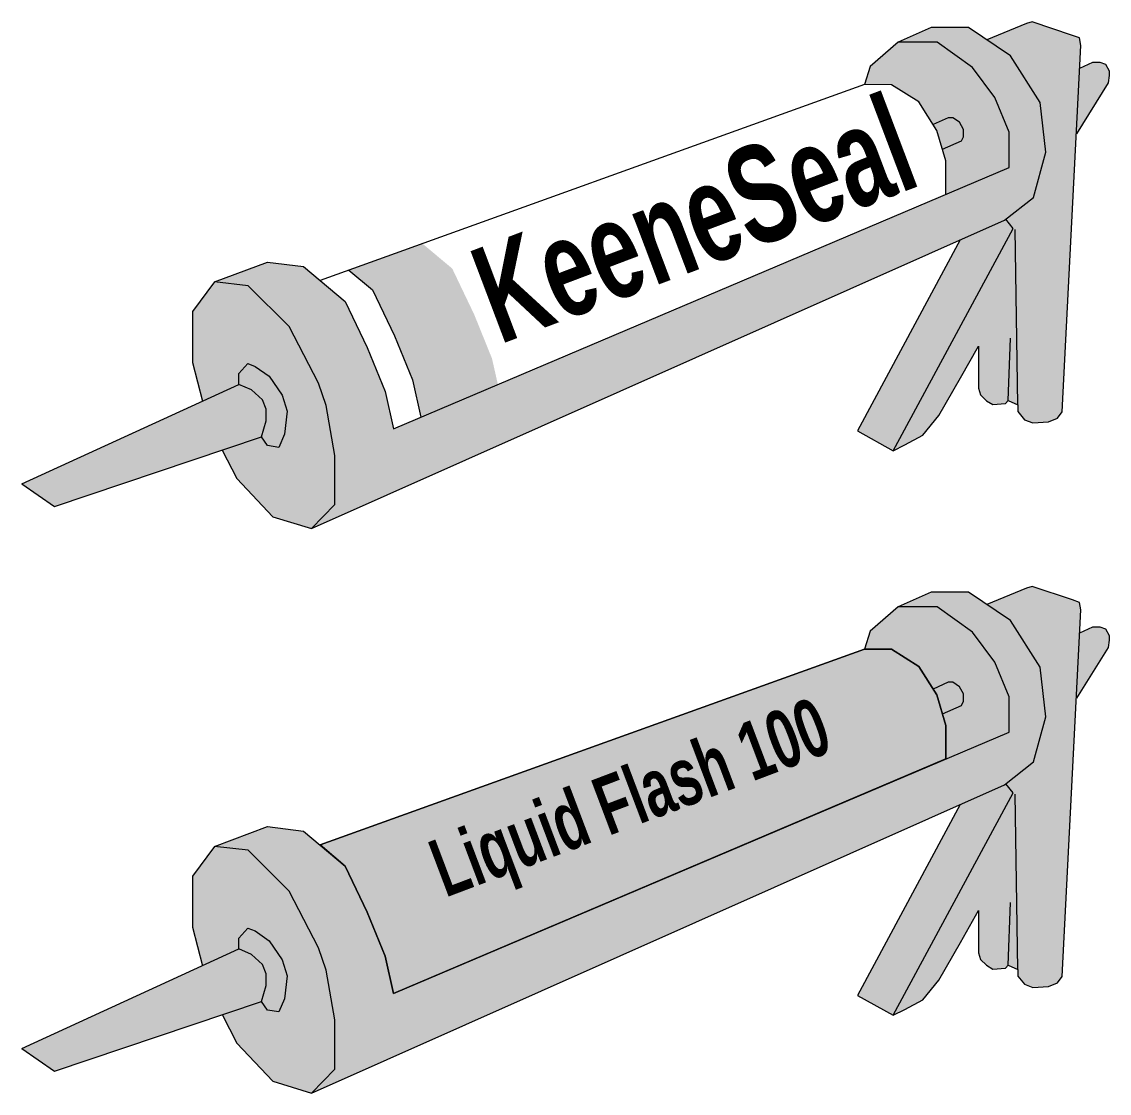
# Model space of a CAD drawing. Header units: inches. Extents: x -441 to 7, y -96 to 2.
# Drawn here: x 6.2154 to 6.5215, y 0.3336 to 0.635 of the extents above; entities that cross this region are included whole.
import ezdxf

# ---------------------------------------------------------------- set-up
doc = ezdxf.new("R2010")
doc.units = ezdxf.units.IN
doc.header["$MEASUREMENT"] = 0
doc.layers.add('Vector Picture Geometry', color=6, linetype='Continuous', lineweight=0)
doc.styles.add('GENERATED_STYLE_8', font='ARIALNB.TTF', dxfattribs={"width": 0.8})

msp = doc.modelspace()

# ---------------------------------------------------------------- hatches: boundary and pattern name
at = {"layer": 'Vector Picture Geometry'}
h = msp.add_hatch(color=164, dxfattribs=at)
h.dxf.hatch_style = 1
h.paths.add_polyline_path([(6.49201, 0.57923), (6.50015, 0.58562), (6.50361, 0.59833), (6.50201, 0.61228), (6.49364, 0.62545), (6.48181, 0.63342), (6.4713, 0.63342), (6.46203, 0.62932), (6.47299, 0.62932), (6.48295, 0.62214), (6.48928, 0.61372), (6.4933, 0.604), (6.4933, 0.59404), (6.32002, 0.52052), (6.31765, 0.53101), (6.31265, 0.54337), (6.30646, 0.55632), (6.29473, 0.56615), (6.28459, 0.56744), (6.26966, 0.56184), (6.27916, 0.56078), (6.29071, 0.54932), (6.29897, 0.53334), (6.3011, 0.52704), (6.30356, 0.51305), (6.30356, 0.49922), (6.29693, 0.49243)])
h.paths.add_polyline_path([(6.30356, 0.51305), (6.3011, 0.52704), (6.29897, 0.53334), (6.29071, 0.54932), (6.27916, 0.56078), (6.26966, 0.56184), (6.26344, 0.55349), (6.26344, 0.53918), (6.26626, 0.5283), (6.27654, 0.53301), (6.27654, 0.53607), (6.27905, 0.53888), (6.28107, 0.53809), (6.28503, 0.53535), (6.28873, 0.52994), (6.29011, 0.5255), (6.28935, 0.51903), (6.28778, 0.5153), (6.28454, 0.51581), (6.28285, 0.51828), (6.27178, 0.51455), (6.27597, 0.5065), (6.28612, 0.49578), (6.29693, 0.49243), (6.30356, 0.49922)])
h.paths.add_polyline_path([(6.51349, 0.62839), (6.51308, 0.63051), (6.51115, 0.6312), (6.49974, 0.63504), (6.49816, 0.63454), (6.48697, 0.62994), (6.49364, 0.62545), (6.50201, 0.61228), (6.50361, 0.59833), (6.50015, 0.58562), (6.49237, 0.57951), (6.49441, 0.57691), (6.46064, 0.51437), (6.4639, 0.51598), (6.46896, 0.51873), (6.47352, 0.52425), (6.47955, 0.53483), (6.48468, 0.5438), (6.48468, 0.53194), (6.48523, 0.53009), (6.48691, 0.52843), (6.48866, 0.52738), (6.49225, 0.52762), (6.49303, 0.52848), (6.49577, 0.52727), (6.49577, 0.52538), (6.49762, 0.52308), (6.49998, 0.52216), (6.50437, 0.52244), (6.50692, 0.52349), (6.5082, 0.52527)])
h.paths.add_polyline_path([(6.49441, 0.57691), (6.49237, 0.57951), (6.49201, 0.57923), (6.47952, 0.57367), (6.45057, 0.51997), (6.46064, 0.51437)], flags=17)
h.paths.add_polyline_path([(6.29011, 0.5255), (6.28873, 0.52994), (6.28503, 0.53535), (6.28107, 0.53809), (6.27905, 0.53888), (6.27654, 0.53607), (6.27654, 0.53301), (6.28006, 0.53146), (6.28317, 0.52867), (6.28424, 0.52606), (6.28424, 0.52278), (6.28285, 0.51828), (6.28454, 0.51581), (6.28778, 0.5153), (6.28935, 0.51903)], flags=17)
h.paths.add_polyline_path([(6.49201, 0.42039), (6.50015, 0.42678), (6.50361, 0.43949), (6.50201, 0.45344), (6.49364, 0.46661), (6.48181, 0.47458), (6.4713, 0.47458), (6.46203, 0.47048), (6.47299, 0.47048), (6.48295, 0.4633), (6.48928, 0.45488), (6.4933, 0.44516), (6.4933, 0.43519), (6.32002, 0.36168), (6.31765, 0.37217), (6.31265, 0.38453), (6.30646, 0.39748), (6.29936, 0.40343), (6.29473, 0.40731), (6.28459, 0.4086), (6.26966, 0.403), (6.27916, 0.40193), (6.29071, 0.39048), (6.29897, 0.3745), (6.3011, 0.3682), (6.30356, 0.35421), (6.30356, 0.34038), (6.29693, 0.33359)])
h.paths.add_polyline_path([(6.30356, 0.35421), (6.3011, 0.3682), (6.29897, 0.3745), (6.29071, 0.39048), (6.27916, 0.40193), (6.26966, 0.403), (6.26344, 0.39465), (6.26344, 0.38033), (6.26626, 0.36946), (6.27654, 0.37417), (6.27654, 0.37722), (6.27905, 0.38004), (6.28107, 0.37924), (6.28503, 0.3765), (6.28873, 0.3711), (6.29011, 0.36666), (6.28935, 0.36019), (6.28778, 0.35646), (6.28454, 0.35696), (6.28285, 0.35944), (6.27178, 0.35571), (6.27597, 0.34766), (6.28612, 0.33694), (6.29693, 0.33359), (6.30356, 0.34038)])
h.paths.add_polyline_path([(6.49441, 0.41807), (6.49237, 0.42067), (6.49201, 0.42039), (6.47952, 0.41483), (6.45057, 0.36113), (6.46064, 0.35552)], flags=17)
h.paths.add_polyline_path([(6.51349, 0.46955), (6.51308, 0.47167), (6.51115, 0.47236), (6.49974, 0.4762), (6.49816, 0.4757), (6.48697, 0.4711), (6.49364, 0.46661), (6.50201, 0.45344), (6.50361, 0.43949), (6.50015, 0.42678), (6.49237, 0.42067), (6.49441, 0.41807), (6.46064, 0.35552), (6.4639, 0.35713), (6.46896, 0.35989), (6.47352, 0.3654), (6.47955, 0.37598), (6.48468, 0.38496), (6.48468, 0.3731), (6.48523, 0.37125), (6.48691, 0.36959), (6.48866, 0.36853), (6.49225, 0.36878), (6.49303, 0.36964), (6.49577, 0.36842), (6.49577, 0.36654), (6.49762, 0.36424), (6.49998, 0.36332), (6.50437, 0.3636), (6.50692, 0.36465), (6.5082, 0.36643)])
h = msp.add_hatch(color=254, dxfattribs=at)
h.dxf.hatch_style = 1
h.paths.add_polyline_path([(6.48928, 0.61372), (6.48295, 0.62214), (6.47299, 0.62932), (6.46203, 0.62932), (6.45416, 0.62245), (6.45256, 0.61736), (6.46017, 0.61732), (6.46785, 0.61251), (6.47186, 0.60613), (6.47615, 0.60804), (6.47747, 0.60804), (6.47935, 0.60677), (6.48046, 0.60477), (6.48046, 0.60269), (6.4799, 0.60155), (6.4745, 0.59916), (6.47549, 0.59588), (6.47549, 0.58648), (6.4933, 0.59404), (6.4933, 0.604)])
h.paths.add_polyline_path([(6.48046, 0.60477), (6.47935, 0.60677), (6.47747, 0.60804), (6.47615, 0.60804), (6.47186, 0.60613), (6.4729, 0.60447), (6.4745, 0.59916), (6.4799, 0.60155), (6.48046, 0.60269)], flags=17)
h.paths.add_polyline_path([(6.52119, 0.61788), (6.52146, 0.61989), (6.52146, 0.62125), (6.52041, 0.6231), (6.5188, 0.62365), (6.51687, 0.62365), (6.51316, 0.62196), (6.51221, 0.60355)])
h.paths.add_polyline_path([(6.48046, 0.44593), (6.47935, 0.44793), (6.47747, 0.4492), (6.47615, 0.4492), (6.47186, 0.44729), (6.4729, 0.44563), (6.4745, 0.44032), (6.4799, 0.44271), (6.48046, 0.44385)], flags=17)
h.paths.add_polyline_path([(6.4933, 0.44516), (6.48928, 0.45488), (6.48295, 0.4633), (6.47299, 0.47048), (6.46203, 0.47048), (6.45416, 0.46361), (6.45256, 0.45852), (6.46017, 0.45848), (6.46785, 0.45367), (6.47186, 0.44729), (6.47615, 0.4492), (6.47747, 0.4492), (6.47935, 0.44793), (6.48046, 0.44593), (6.48046, 0.44385), (6.4799, 0.44271), (6.4745, 0.44032), (6.47549, 0.43704), (6.47549, 0.42764), (6.4933, 0.43519)])
h.paths.add_polyline_path([(6.52146, 0.46105), (6.52146, 0.46241), (6.52041, 0.46426), (6.5188, 0.46481), (6.51687, 0.46481), (6.51316, 0.46311), (6.51221, 0.44471), (6.52119, 0.45904)])
h.paths.add_polyline_path([(6.28285, 0.35944), (6.28424, 0.36394), (6.28424, 0.36721), (6.28317, 0.36983), (6.28006, 0.37261), (6.27654, 0.37417), (6.21542, 0.34619), (6.22463, 0.33981)])
h.paths.add_polyline_path([(6.28873, 0.3711), (6.28503, 0.3765), (6.28107, 0.37924), (6.27905, 0.38004), (6.27654, 0.37722), (6.27654, 0.37417), (6.28006, 0.37261), (6.28317, 0.36983), (6.28424, 0.36721), (6.28424, 0.36394), (6.28285, 0.35944), (6.28454, 0.35696), (6.28778, 0.35646), (6.28935, 0.36019), (6.29011, 0.36666)])
h.paths.add_polyline_path([(6.28424, 0.52278), (6.28424, 0.52606), (6.28317, 0.52867), (6.28006, 0.53146), (6.27654, 0.53301), (6.21542, 0.50503), (6.22463, 0.49865), (6.28285, 0.51828)])
h = msp.add_hatch(color=30, dxfattribs=at)
h.dxf.hatch_style = 1
h.paths.add_polyline_path([(6.34276, 0.55265), (6.33657, 0.5656), (6.32817, 0.57263), (6.30749, 0.56519), (6.31417, 0.55959), (6.32036, 0.54664), (6.32536, 0.53428), (6.32774, 0.52379), (6.34941, 0.53299), (6.34776, 0.54028)])
h = msp.add_hatch(color=254, dxfattribs=at)
h.dxf.hatch_style = 1
h.paths.add_polyline_path([(6.42325, 0.55164), (6.42321, 0.55166), (6.42212, 0.55437), (6.42103, 0.55708), (6.42095, 0.5571), (6.42086, 0.55713), (6.42, 0.5568), (6.41913, 0.55646), (6.41889, 0.55707), (6.41865, 0.55767), (6.42385, 0.55978), (6.42905, 0.56188), (6.42914, 0.56185), (6.42922, 0.56182), (6.42944, 0.56126), (6.42965, 0.56069), (6.42879, 0.56034), (6.42792, 0.55997), (6.4279, 0.55989), (6.42787, 0.55981), (6.42895, 0.55709), (6.43004, 0.55436), (6.42924, 0.55404), (6.42845, 0.55372), (6.42732, 0.55648), (6.42618, 0.55924), (6.42443, 0.55856), (6.42268, 0.55786), (6.42266, 0.55781), (6.42264, 0.55776), (6.42372, 0.55506), (6.4248, 0.55237), (6.42478, 0.55229), (6.42475, 0.55221), (6.42402, 0.55191), (6.42329, 0.55162)])
h.paths.add_polyline_path([(6.41704, 0.54918), (6.41566, 0.55258), (6.41433, 0.55593), (6.41637, 0.55675), (6.41842, 0.55758), (6.41866, 0.55697), (6.41891, 0.55637), (6.41768, 0.55585), (6.41646, 0.55533), (6.41673, 0.55462), (6.41702, 0.5539), (6.41814, 0.55431), (6.41924, 0.55473), (6.41948, 0.55414), (6.41972, 0.55356), (6.41863, 0.5531), (6.41755, 0.55263), (6.41785, 0.55187), (6.41816, 0.5511), (6.41943, 0.55159), (6.42069, 0.55207), (6.42094, 0.55149), (6.42118, 0.55093), (6.42115, 0.55084), (6.42113, 0.55075), (6.41911, 0.54994), (6.41708, 0.54913)])
h.paths.add_polyline_path([(6.4128, 0.55183), (6.4129, 0.55197), (6.413, 0.55215), (6.41309, 0.55235), (6.41307, 0.55254), (6.41298, 0.55291), (6.4129, 0.55309), (6.41271, 0.55326), (6.41253, 0.55343), (6.41224, 0.55345), (6.41197, 0.55347), (6.4114, 0.55326), (6.41083, 0.55306), (6.41074, 0.55296), (6.41067, 0.55287), (6.41099, 0.55206), (6.41131, 0.55126), (6.41136, 0.55124), (6.41141, 0.55122), (6.41204, 0.55148), (6.41268, 0.55174)], flags=16)
h.paths.add_polyline_path([(6.41122, 0.54684), (6.40985, 0.55024), (6.40852, 0.5536), (6.41028, 0.55431), (6.41205, 0.55502), (6.41242, 0.55502), (6.41275, 0.555), (6.41304, 0.55495), (6.4133, 0.55488), (6.41357, 0.55477), (6.41386, 0.55463), (6.41407, 0.55443), (6.41429, 0.55422), (6.41447, 0.55393), (6.41464, 0.55363), (6.41472, 0.55329), (6.41479, 0.55294), (6.41475, 0.55256), (6.41471, 0.55217), (6.41457, 0.55187), (6.41442, 0.55157), (6.41418, 0.55131), (6.41394, 0.55105), (6.41397, 0.55097), (6.414, 0.5509), (6.41522, 0.54996), (6.41646, 0.54895), (6.41649, 0.54889), (6.41563, 0.54854), (6.41477, 0.5482), (6.41468, 0.54825), (6.41408, 0.54873), (6.41296, 0.54963), (6.41227, 0.55016), (6.41219, 0.55019), (6.41202, 0.55011), (6.41184, 0.55002), (6.41233, 0.54873), (6.41282, 0.54744), (6.41205, 0.54712), (6.41127, 0.54679)])
h.paths.add_polyline_path([(6.40702, 0.54958), (6.40719, 0.54976), (6.40723, 0.54997), (6.40727, 0.55016), (6.40722, 0.55038), (6.40716, 0.5506), (6.40703, 0.55078), (6.40688, 0.55097), (6.40671, 0.55104), (6.40653, 0.55109), (6.40635, 0.55112), (6.40615, 0.55113), (6.40558, 0.55092), (6.40502, 0.55072), (6.40493, 0.55063), (6.40485, 0.55053), (6.40518, 0.54972), (6.4055, 0.54892), (6.40555, 0.5489), (6.40559, 0.54888), (6.40622, 0.54914), (6.40686, 0.54939)], flags=16)
h.paths.add_polyline_path([(6.40541, 0.5445), (6.40404, 0.5479), (6.4027, 0.55125), (6.40427, 0.55191), (6.40585, 0.55256), (6.40615, 0.55262), (6.40645, 0.55268), (6.40684, 0.55266), (6.40723, 0.55263), (6.4075, 0.55254), (6.40786, 0.55237), (6.40816, 0.55216), (6.40843, 0.55188), (6.40866, 0.55154), (6.40883, 0.55126), (6.4089, 0.55095), (6.40896, 0.55065), (6.40895, 0.55031), (6.40893, 0.54998), (6.40885, 0.54975), (6.40874, 0.54952), (6.40859, 0.54927), (6.40842, 0.54904), (6.40827, 0.54887), (6.40812, 0.54869), (6.40811, 0.54864), (6.4082, 0.54855), (6.40946, 0.54757), (6.41065, 0.5466), (6.41068, 0.54655), (6.40982, 0.5462), (6.40896, 0.54586), (6.40886, 0.54592), (6.40821, 0.54643), (6.40746, 0.54704), (6.40698, 0.54744), (6.40654, 0.54777), (6.4064, 0.54787), (6.40621, 0.54777), (6.40603, 0.54768), (6.40652, 0.54642), (6.40701, 0.54516), (6.40697, 0.5451), (6.40693, 0.54505), (6.40619, 0.54475), (6.40546, 0.54445)])
h.paths.add_polyline_path([(6.40159, 0.54581), (6.4016, 0.54587), (6.40073, 0.54688), (6.39983, 0.54791), (6.39981, 0.54791), (6.39979, 0.54787), (6.39977, 0.54767), (6.39982, 0.54653), (6.39989, 0.54524), (6.39995, 0.54518), (6.4, 0.54512), (6.40079, 0.54544), (6.40158, 0.54576)], flags=16)
h.paths.add_polyline_path([(6.39839, 0.54168), (6.39834, 0.54174), (6.39833, 0.5423), (6.39827, 0.54379), (6.39824, 0.54489), (6.39818, 0.54666), (6.3981, 0.54891), (6.3981, 0.54937), (6.39812, 0.54945), (6.39906, 0.54981), (6.4, 0.55017), (6.40124, 0.54878), (6.40295, 0.54688), (6.40414, 0.54555), (6.40501, 0.54457), (6.40515, 0.54442), (6.40514, 0.54437), (6.40513, 0.54432), (6.40434, 0.544), (6.40356, 0.54369), (6.40344, 0.54376), (6.40301, 0.54422), (6.40261, 0.54467), (6.40254, 0.54474), (6.40125, 0.54421), (6.39997, 0.54367), (6.4, 0.54298), (6.40004, 0.5423), (6.39924, 0.54197), (6.39844, 0.54163)])
h.paths.add_polyline_path([(6.39445, 0.5449), (6.39459, 0.54508), (6.39461, 0.54528), (6.39462, 0.54547), (6.39455, 0.54566), (6.39447, 0.54584), (6.39433, 0.54597), (6.39418, 0.54611), (6.39393, 0.54614), (6.39367, 0.54617), (6.39306, 0.54594), (6.39244, 0.54572), (6.39236, 0.54562), (6.39228, 0.54553), (6.39255, 0.54486), (6.39281, 0.5442), (6.39286, 0.54418), (6.3929, 0.54416), (6.3936, 0.54444), (6.39431, 0.54473)], flags=16)
h.paths.add_polyline_path([(6.39571, 0.54219), (6.39584, 0.54248), (6.39591, 0.54266), (6.39587, 0.54286), (6.39582, 0.54305), (6.3957, 0.54322), (6.39557, 0.54339), (6.39535, 0.54346), (6.39513, 0.54354), (6.39493, 0.54351), (6.39472, 0.54349), (6.39404, 0.5432), (6.39336, 0.54291), (6.39363, 0.54218), (6.39392, 0.54146), (6.394, 0.54144), (6.39407, 0.54142), (6.39485, 0.54176), (6.39563, 0.5421)], flags=16)
h.paths.add_polyline_path([(6.39286, 0.53945), (6.39148, 0.54285), (6.39014, 0.54621), (6.39205, 0.54697), (6.39396, 0.54774), (6.39438, 0.54773), (6.39479, 0.54772), (6.39508, 0.54762), (6.39536, 0.54752), (6.39564, 0.54727), (6.39592, 0.54702), (6.39609, 0.5466), (6.39625, 0.54618), (6.39623, 0.54586), (6.39621, 0.54556), (6.39606, 0.54525), (6.39592, 0.54493), (6.39579, 0.5448), (6.39569, 0.54469), (6.39569, 0.54463), (6.39578, 0.54459), (6.39599, 0.54457), (6.39629, 0.54454), (6.39658, 0.54442), (6.39687, 0.54429), (6.39712, 0.54408), (6.39735, 0.54386), (6.39754, 0.54341), (6.39773, 0.54294), (6.3977, 0.54261), (6.39767, 0.54228), (6.39755, 0.542), (6.39744, 0.54172), (6.39724, 0.54149), (6.39705, 0.54127), (6.39666, 0.54102), (6.39628, 0.54076), (6.39459, 0.54008), (6.3929, 0.5394)])
h = msp.add_hatch(color=190, dxfattribs=at)
h.dxf.hatch_style = 1
h.paths.add_polyline_path([(6.29936, 0.40343), (6.45256, 0.45852), (6.46017, 0.45848), (6.46785, 0.45367), (6.4729, 0.44563), (6.47549, 0.43704), (6.47549, 0.42764), (6.32002, 0.36168), (6.31765, 0.37217), (6.31265, 0.38453), (6.30646, 0.39748)])
h = msp.add_hatch(color=254, dxfattribs=at)
h.dxf.hatch_style = 1
h.paths.add_polyline_path([(6.41887, 0.39236), (6.41883, 0.39238), (6.41774, 0.39508), (6.41664, 0.3978), (6.41657, 0.39782), (6.41648, 0.39785), (6.41562, 0.39752), (6.41475, 0.39718), (6.41451, 0.39778), (6.41427, 0.39839), (6.41947, 0.4005), (6.42467, 0.4026), (6.42476, 0.40257), (6.42484, 0.40254), (6.42505, 0.40198), (6.42527, 0.40141), (6.42441, 0.40105), (6.42354, 0.40069), (6.42352, 0.40061), (6.42349, 0.40052), (6.42457, 0.3978), (6.42565, 0.39508), (6.42486, 0.39476), (6.42407, 0.39444), (6.42293, 0.3972), (6.4218, 0.39996), (6.42005, 0.39927), (6.4183, 0.39858), (6.41828, 0.39853), (6.41826, 0.39847), (6.41934, 0.39578), (6.42042, 0.39309), (6.4204, 0.39301), (6.42037, 0.39293), (6.41964, 0.39263), (6.41891, 0.39234)])
h.paths.add_polyline_path([(6.41266, 0.3899), (6.41128, 0.39329), (6.40995, 0.39665), (6.41199, 0.39747), (6.41404, 0.39829), (6.41428, 0.39769), (6.41452, 0.39709), (6.4133, 0.39657), (6.41208, 0.39605), (6.41235, 0.39533), (6.41264, 0.39461), (6.41376, 0.39503), (6.41486, 0.39545), (6.4151, 0.39486), (6.41533, 0.39428), (6.41425, 0.39381), (6.41317, 0.39335), (6.41347, 0.39259), (6.41378, 0.39182), (6.41504, 0.3923), (6.41631, 0.39278), (6.41656, 0.39221), (6.4168, 0.39164), (6.41677, 0.39156), (6.41675, 0.39147), (6.41473, 0.39066), (6.4127, 0.38984)])
h.paths.add_polyline_path([(6.40841, 0.39255), (6.40852, 0.39269), (6.40862, 0.39286), (6.40871, 0.39307), (6.40869, 0.39326), (6.40859, 0.39363), (6.40852, 0.39381), (6.40833, 0.39398), (6.40815, 0.39415), (6.40786, 0.39417), (6.40759, 0.39419), (6.40701, 0.39398), (6.40645, 0.39378), (6.40636, 0.39368), (6.40628, 0.39359), (6.40661, 0.39278), (6.40693, 0.39197), (6.40698, 0.39195), (6.40703, 0.39194), (6.40766, 0.39219), (6.4083, 0.39245)], flags=16)
h.paths.add_polyline_path([(6.40684, 0.38756), (6.40547, 0.39096), (6.40413, 0.39431), (6.4059, 0.39502), (6.40767, 0.39573), (6.40804, 0.39573), (6.40837, 0.39571), (6.40866, 0.39567), (6.40892, 0.3956), (6.40919, 0.39548), (6.40947, 0.39535), (6.40969, 0.39514), (6.40991, 0.39494), (6.41009, 0.39464), (6.41026, 0.39435), (6.41033, 0.39401), (6.41041, 0.39366), (6.41037, 0.39328), (6.41033, 0.39289), (6.41019, 0.39259), (6.41004, 0.39229), (6.4098, 0.39202), (6.40956, 0.39177), (6.40959, 0.39169), (6.40962, 0.39161), (6.41084, 0.39067), (6.41208, 0.38967), (6.41211, 0.3896), (6.41125, 0.38926), (6.41039, 0.38891), (6.4103, 0.38897), (6.4097, 0.38944), (6.40858, 0.39035), (6.40789, 0.39088), (6.4078, 0.39091), (6.40763, 0.39082), (6.40746, 0.39074), (6.40795, 0.38945), (6.40844, 0.38816), (6.40766, 0.38783), (6.40689, 0.38751)])
h.paths.add_polyline_path([(6.40264, 0.3903), (6.40281, 0.39048), (6.40285, 0.39069), (6.40289, 0.39088), (6.40283, 0.3911), (6.40278, 0.39132), (6.40264, 0.3915), (6.4025, 0.39168), (6.40233, 0.39176), (6.40215, 0.39181), (6.40197, 0.39184), (6.40177, 0.39184), (6.4012, 0.39164), (6.40064, 0.39144), (6.40055, 0.39134), (6.40047, 0.39125), (6.4008, 0.39044), (6.40112, 0.38964), (6.40116, 0.38962), (6.40121, 0.3896), (6.40184, 0.38985), (6.40248, 0.39011)], flags=16)
h.paths.add_polyline_path([(6.40103, 0.38522), (6.39966, 0.38862), (6.39832, 0.39197), (6.39989, 0.39262), (6.40147, 0.39328), (6.40177, 0.39333), (6.40207, 0.39339), (6.40246, 0.39337), (6.40285, 0.39335), (6.40312, 0.39326), (6.40348, 0.39309), (6.40378, 0.39287), (6.40405, 0.3926), (6.40428, 0.39226), (6.40444, 0.39198), (6.40451, 0.39167), (6.40458, 0.39137), (6.40457, 0.39103), (6.40455, 0.3907), (6.40447, 0.39047), (6.40436, 0.39024), (6.40421, 0.38999), (6.40404, 0.38975), (6.40389, 0.38958), (6.40374, 0.38941), (6.40373, 0.38935), (6.40382, 0.38927), (6.40508, 0.38829), (6.40627, 0.38732), (6.40629, 0.38727), (6.40544, 0.38692), (6.40458, 0.38658), (6.40448, 0.38663), (6.40383, 0.38714), (6.40308, 0.38776), (6.40259, 0.38816), (6.40216, 0.38849), (6.40202, 0.38859), (6.40183, 0.38849), (6.40165, 0.3884), (6.40214, 0.38714), (6.40263, 0.38588), (6.40259, 0.38582), (6.40254, 0.38577), (6.40181, 0.38546), (6.40108, 0.38517)])
h.paths.add_polyline_path([(6.39721, 0.38653), (6.39722, 0.38658), (6.39635, 0.3876), (6.39545, 0.38863), (6.39542, 0.38862), (6.3954, 0.38859), (6.39539, 0.38839), (6.39544, 0.38725), (6.39551, 0.38596), (6.39557, 0.3859), (6.39562, 0.38584), (6.39641, 0.38616), (6.3972, 0.38648)], flags=16)
h.paths.add_polyline_path([(6.394, 0.38239), (6.39395, 0.38245), (6.39395, 0.38302), (6.39389, 0.38451), (6.39386, 0.38561), (6.3938, 0.38737), (6.39372, 0.38962), (6.39372, 0.39009), (6.39374, 0.39017), (6.39468, 0.39053), (6.39562, 0.39089), (6.39686, 0.38949), (6.39857, 0.3876), (6.39976, 0.38626), (6.40063, 0.38529), (6.40077, 0.38514), (6.40075, 0.38509), (6.40075, 0.38504), (6.39996, 0.38472), (6.39917, 0.3844), (6.39906, 0.38448), (6.39863, 0.38494), (6.39823, 0.38539), (6.39816, 0.38546), (6.39687, 0.38492), (6.39559, 0.38439), (6.39562, 0.3837), (6.39566, 0.38301), (6.39486, 0.38268), (6.39406, 0.38234)])
h.paths.add_polyline_path([(6.39007, 0.38562), (6.39021, 0.3858), (6.39023, 0.38599), (6.39024, 0.38619), (6.39016, 0.38638), (6.39009, 0.38656), (6.38995, 0.38669), (6.3898, 0.38682), (6.38954, 0.38685), (6.38928, 0.38688), (6.38867, 0.38666), (6.38805, 0.38643), (6.38798, 0.38634), (6.3879, 0.38625), (6.38817, 0.38558), (6.38843, 0.38491), (6.38848, 0.3849), (6.38852, 0.38488), (6.38922, 0.38516), (6.38993, 0.38544)], flags=16)
h.paths.add_polyline_path([(6.39133, 0.38291), (6.39146, 0.38319), (6.39153, 0.38338), (6.39149, 0.38358), (6.39144, 0.38377), (6.39132, 0.38393), (6.39118, 0.3841), (6.39097, 0.38418), (6.39075, 0.38426), (6.39055, 0.38423), (6.39034, 0.38421), (6.38966, 0.38392), (6.38898, 0.38362), (6.38925, 0.3829), (6.38953, 0.38218), (6.38961, 0.38216), (6.38969, 0.38213), (6.39047, 0.38247), (6.39125, 0.38281)], flags=16)
h.paths.add_polyline_path([(6.38848, 0.38017), (6.3871, 0.38357), (6.38576, 0.38692), (6.38767, 0.38769), (6.38958, 0.38846), (6.39, 0.38845), (6.39041, 0.38844), (6.3907, 0.38834), (6.39098, 0.38824), (6.39126, 0.38799), (6.39154, 0.38774), (6.39171, 0.38731), (6.39187, 0.3869), (6.39185, 0.38658), (6.39183, 0.38627), (6.39168, 0.38596), (6.39154, 0.38565), (6.39141, 0.38552), (6.39131, 0.38541), (6.39131, 0.38534), (6.3914, 0.38531), (6.39161, 0.38529), (6.39191, 0.38526), (6.3922, 0.38513), (6.39249, 0.38501), (6.39274, 0.3848), (6.39297, 0.38458), (6.39316, 0.38412), (6.39334, 0.38366), (6.39332, 0.38333), (6.39329, 0.383), (6.39317, 0.38272), (6.39306, 0.38244), (6.39286, 0.38221), (6.39267, 0.38199), (6.39228, 0.38174), (6.3919, 0.38147), (6.39021, 0.3808), (6.38852, 0.38012)])

# ---------------------------------------------------------------- linework, layer by layer
at = {"layer": 'Vector Picture Geometry', "color": 6}
for points in [[(6.46064, 0.51437), (6.4639, 0.51598), (6.46896, 0.51873), (6.47352, 0.52425), (6.47955, 0.53483), (6.48468, 0.5438), (6.48468, 0.53194), (6.48523, 0.53009), (6.48691, 0.52843), (6.48866, 0.52738), (6.49225, 0.52762), (6.49303, 0.52848), (6.49577, 0.52727), (6.49577, 0.52538), (6.49762, 0.52308), (6.49998, 0.52216), (6.50437, 0.52244), (6.50692, 0.52349), (6.5082, 0.52527), (6.51349, 0.62839), (6.51308, 0.63051), (6.51115, 0.6312), (6.49974, 0.63504), (6.49816, 0.63454), (6.48697, 0.62994)], [(6.29693, 0.49243), (6.49201, 0.57923), (6.50015, 0.58562), (6.50361, 0.59833), (6.50201, 0.61228), (6.49364, 0.62545), (6.48181, 0.63342), (6.4713, 0.63342), (6.46203, 0.62932)], [(6.26966, 0.56184), (6.28459, 0.56744), (6.29473, 0.56615), (6.30646, 0.55632), (6.31265, 0.54337), (6.31765, 0.53101), (6.32002, 0.52052), (6.4933, 0.59404), (6.4933, 0.604), (6.48928, 0.61372), (6.48295, 0.62214), (6.47299, 0.62932), (6.46203, 0.62932), (6.45416, 0.62245), (6.45256, 0.61736)], [(6.51316, 0.62196), (6.51687, 0.62365), (6.5188, 0.62365), (6.52041, 0.6231), (6.52146, 0.62125), (6.52146, 0.61989), (6.52119, 0.61788), (6.51221, 0.60355)], [(6.45256, 0.61736), (6.29936, 0.56227)], [(6.47549, 0.58648), (6.47549, 0.59588), (6.4729, 0.60447), (6.46785, 0.61251), (6.46017, 0.61732), (6.45256, 0.61736)], [(6.4745, 0.59916), (6.4799, 0.60155), (6.48046, 0.60269), (6.48046, 0.60477), (6.47935, 0.60677), (6.47747, 0.60804), (6.47615, 0.60804), (6.47186, 0.60613)], [(6.47952, 0.57367), (6.45057, 0.51997), (6.46064, 0.51437), (6.49441, 0.57691), (6.49237, 0.57951)], [(6.49577, 0.52727), (6.49501, 0.57656)], [(6.30749, 0.56519), (6.31417, 0.55959), (6.32036, 0.54664), (6.32536, 0.53428), (6.32774, 0.52379)], [(6.27178, 0.51455), (6.27597, 0.5065), (6.28612, 0.49578), (6.29693, 0.49243), (6.30356, 0.49922), (6.30356, 0.51305), (6.3011, 0.52704), (6.29897, 0.53334), (6.29071, 0.54932), (6.27916, 0.56078), (6.26966, 0.56184), (6.26344, 0.55349), (6.26344, 0.53918), (6.26626, 0.5283)], [(6.49303, 0.52848), (6.49368, 0.54605)], [(6.27654, 0.53301), (6.27654, 0.53607), (6.27905, 0.53888), (6.28107, 0.53809), (6.28503, 0.53535), (6.28873, 0.52994), (6.29011, 0.5255), (6.28935, 0.51903), (6.28778, 0.5153), (6.28454, 0.51581), (6.28285, 0.51828)], [(6.21542, 0.50503), (6.27654, 0.53301)], [(6.21542, 0.50503), (6.22463, 0.49865), (6.28285, 0.51828), (6.28424, 0.52278), (6.28424, 0.52606), (6.28317, 0.52867), (6.28006, 0.53146), (6.27654, 0.53301)], [(6.29693, 0.33359), (6.49201, 0.42039), (6.50015, 0.42678), (6.50361, 0.43949), (6.50201, 0.45344), (6.49364, 0.46661), (6.48181, 0.47458), (6.4713, 0.47458), (6.46203, 0.47048)], [(6.46064, 0.35552), (6.4639, 0.35713), (6.46896, 0.35989), (6.47352, 0.3654), (6.47955, 0.37598), (6.48468, 0.38496), (6.48468, 0.3731), (6.48523, 0.37125), (6.48691, 0.36959), (6.48866, 0.36853), (6.49225, 0.36878), (6.49303, 0.36964), (6.49577, 0.36842), (6.49577, 0.36654), (6.49762, 0.36424), (6.49998, 0.36332), (6.50437, 0.3636), (6.50692, 0.36465), (6.5082, 0.36643), (6.51349, 0.46955), (6.51308, 0.47167), (6.51115, 0.47236), (6.49974, 0.4762), (6.49816, 0.4757), (6.48697, 0.4711)], [(6.26966, 0.403), (6.28459, 0.4086), (6.29473, 0.40731), (6.30646, 0.39748), (6.31265, 0.38453), (6.31765, 0.37217), (6.32002, 0.36168), (6.4933, 0.43519), (6.4933, 0.44516), (6.48928, 0.45488), (6.48295, 0.4633), (6.47299, 0.47048), (6.46203, 0.47048), (6.45416, 0.46361), (6.45256, 0.45852)], [(6.51316, 0.46311), (6.51687, 0.46481), (6.5188, 0.46481), (6.52041, 0.46426), (6.52146, 0.46241), (6.52146, 0.46105), (6.52119, 0.45904), (6.51221, 0.44471)], [(6.45256, 0.45852), (6.29936, 0.40343)], [(6.47549, 0.42764), (6.47549, 0.43704), (6.4729, 0.44563), (6.46785, 0.45367), (6.46017, 0.45848), (6.45256, 0.45852)], [(6.4745, 0.44032), (6.4799, 0.44271), (6.48046, 0.44385), (6.48046, 0.44593), (6.47935, 0.44793), (6.47747, 0.4492), (6.47615, 0.4492), (6.47186, 0.44729)], [(6.47952, 0.41483), (6.45057, 0.36113), (6.46064, 0.35552), (6.49441, 0.41807), (6.49237, 0.42067)], [(6.49577, 0.36842), (6.49501, 0.41771)], [(6.27178, 0.35571), (6.27597, 0.34766), (6.28612, 0.33694), (6.29693, 0.33359), (6.30356, 0.34038), (6.30356, 0.35421), (6.3011, 0.3682), (6.29897, 0.3745), (6.29071, 0.39048), (6.27916, 0.40193), (6.26966, 0.403), (6.26344, 0.39465), (6.26344, 0.38033), (6.26626, 0.36946)], [(6.49303, 0.36964), (6.49368, 0.38721)], [(6.27654, 0.37417), (6.27654, 0.37722), (6.27905, 0.38004), (6.28107, 0.37924), (6.28503, 0.3765), (6.28873, 0.3711), (6.29011, 0.36666), (6.28935, 0.36019), (6.28778, 0.35646), (6.28454, 0.35696), (6.28285, 0.35944)], [(6.21542, 0.34619), (6.27654, 0.37417)], [(6.21542, 0.34619), (6.22463, 0.33981), (6.28285, 0.35944), (6.28424, 0.36394), (6.28424, 0.36721), (6.28317, 0.36983), (6.28006, 0.37261), (6.27654, 0.37417)]]:
    msp.add_lwpolyline(points, dxfattribs=at)
msp.add_lwpolyline([(6.29936, 0.40343), (6.45256, 0.45852), (6.46017, 0.45848), (6.46785, 0.45367), (6.4729, 0.44563), (6.47549, 0.43704), (6.47549, 0.42764), (6.32002, 0.36168), (6.31765, 0.37217), (6.31265, 0.38453), (6.30646, 0.39748)], close=True, dxfattribs=at)

# ---------------------------------------------------------------- texts
at = {"layer": 'Vector Picture Geometry', "color": 30, "linetype": 'Continuous', "insert": (6.40963, 0.56636), "char_height": 0.0274973, "attachment_point": 8, "rotation": 20.7235, "style": 'GENERATED_STYLE_8'}
msp.add_mtext('\\A1;\\pxqc;{\\fBahnschrift SemiBold Condensed|b0|i0|c0|p34;KeeneSeal}', dxfattribs=at)
at = {"layer": 'Vector Picture Geometry', "color": 160, "linetype": 'Continuous', "insert": (6.39122, 0.40472), "char_height": 0.0163348, "attachment_point": 8, "rotation": 20.7235, "style": 'GENERATED_STYLE_8'}
msp.add_mtext('\\A1;\\pxqc;{\\fBahnschrift SemiBold Condensed|b0|i0|c0|p34;Liquid Flash 100}', dxfattribs=at)

doc.saveas('drawing.dxf')
